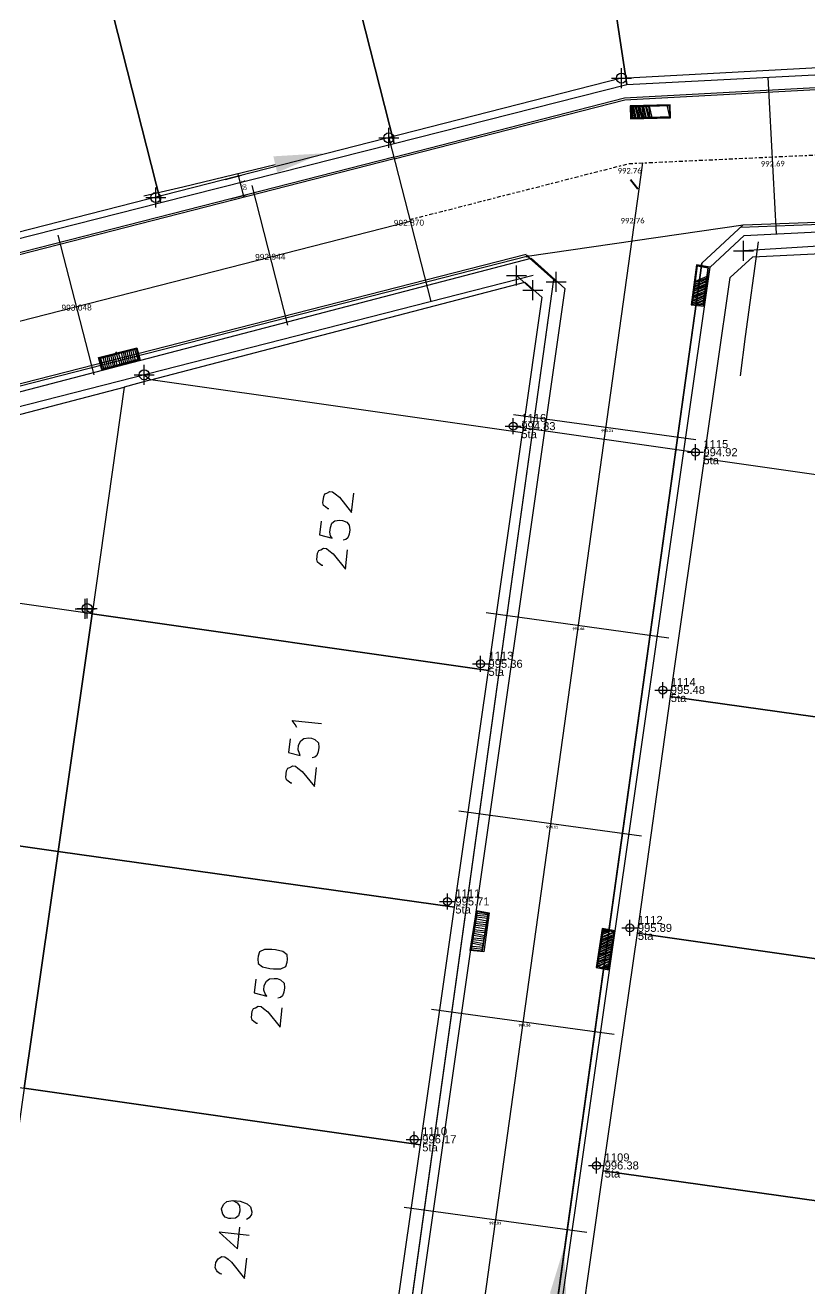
# Model space of a CAD drawing. Header units: metres. Extents: x -977055 to 805873, y -1033982 to 242021.
# Drawn here: x 994.5 to 1033.6, y 1092.5 to 1155.6 of the extents above; entities that cross this region are included whole.
import ezdxf

# ---------------------------------------------------------------- set-up
doc = ezdxf.new("R2010")
doc.units = ezdxf.units.M
doc.header["$PDMODE"] = 32
doc.header["$PDSIZE"] = 1.5
doc.linetypes.add('CENTRO1', pattern=[0.44, 0.2, -0.08, 0.08, -0.08])
for name, color, linetype in [('12-CONDICIONES EXISTENTES', 2, 'Continuous'), ('5ta avenida', 10, 'Continuous'), ('C-ROAD-PROF-TEXT', 11, 'Continuous'), ('LOTE 243', 6, 'Continuous'), ('PUNTOS V', 4, 'Continuous'), ('V-NODE', 1, 'Continuous'), ('V-SITE-VEGE', 80, 'Continuous')]:
    doc.layers.add(name, color=color, linetype=linetype)
for name, color, linetype, true_color in [('PDF2_area escolar', 7, 'Continuous', 0x989898), ('PDF_Geometry', 7, 'Continuous', 0x797979), ('PDF_Solid Fills', 7, 'Continuous', 0x797979)]:
    doc.layers.add(name, color=color, linetype=linetype, true_color=true_color)
doc.styles.add('CITY2', font='stylu.ttf', dxfattribs={"height": 0.2})
doc.styles.get("Standard").update_dxf_attribs({"font": 'arial.ttf'})
doc.dimstyles.new('COTAS2', dxfattribs={"dimtxt": 0.02, "dimasz": 0.1, "dimexe": 0.15, "dimexo": 0.08, "dimgap": 0.05, "dimtad": 1, "dimzin": 0, "dimdsep": 46, "dimtxsty": 'CITY2', "dimblk": 'ARCHTICK', "dimcen": 1, "dimdle": 0.1, "dimclrd": 1, "dimclre": 1, "dimclrt": 2, "dimadec": 0, "dimazin": 0, "dimtfac": 1, "dimtofl": 0, "dimtmove": 0, "dimatfit": 3, "dimldrblk": 'ARCHTICK', "dimfxl": 0.18, "dimtolj": 1, "dimtzin": 0, "dimarcsym": 0})

# ---------------------------------------------------------------- blocks, each defined once
blk = doc.blocks.new('base')
at = {"layer": 'PDF_Geometry', "lineweight": 25, "extrusion": (-0.000787417, 0.063364, 0.99799), "elevation": 0.026}
for points in [[(-314.355, -197.288), (-299.601, -195.681), (-292.744, -194.188), (-282.663, -192.111), (-274.476, -190.361), (-258.037, -185.154), (-248.029, -180.61), (-240.539, -177.71), (-228.643, -174.042), (-222.733, -172.714), (-217.384, -171.04), (-209.935, -169.248), (-202.16, -164.759), (-196.196, -160.284), (-195.073, -159.817), (-178.095, -157.457), (-154.298, -156.614), (-136.667, -154.611), (-124.436, -153.164), (-118.066, -151.474), (-100.79, -146.646), (-80.955, -140.967), (-73.385, -139.328), (-61.694, -135.822), (-40.504, -131.604), (-37.727, -130.872), (-17.661, -129.441), (1.311, -127.461), (21.092, -124.929), (41.006, -122.83), (47.376, -123.458), (63.592, -123.186), (81.402, -124.312), (85.639, -96.072), (88.705, -66.393), (92.811, -40.781), (97.16, -22.386), (100.596, -1.562), (102.483, 8.32), (109.691, 37.361), (117.528, 76.62), (126.217, 115.638), (131.513, 149.592), (134.682, 173.973), (136.916, 195.591), (139.956, 229.678), (141.558, 250.676), (142.614, 271.37), (143.252, 283.21), (147.066, 312.938), (152.58, 355.631), (153.554, 396.042), (150.869, 418.02), (151.777, 438.639), (150.959, 458.028), (151.777, 438.639), (150.869, 418.02), (153.554, 396.042), (152.58, 355.631), (147.066, 312.938), (143.252, 283.21), (142.614, 271.37), (141.558, 250.676), (139.956, 229.678), (136.916, 195.591), (134.682, 173.973), (131.513, 149.592), (126.217, 115.638), (117.528, 76.62), (109.691, 37.361), (102.483, 8.32), (100.596, -1.562), (97.16, -22.386), (92.811, -40.781), (88.705, -66.393), (85.639, -96.072), (81.402, -124.312), (63.592, -123.186), (47.376, -123.458), (41.006, -122.83), (21.092, -124.929), (1.311, -127.461), (-17.661, -129.441), (-37.727, -130.872), (-40.504, -131.604), (-61.694, -135.822), (-73.385, -139.328), (-80.955, -140.967), (-100.79, -146.646), (-118.066, -151.474), (-124.436, -153.164), (-136.667, -154.611), (-154.298, -156.614), (-178.095, -157.457), (-195.073, -159.817), (-196.196, -160.284), (-202.16, -164.759), (-209.935, -169.248), (-217.384, -171.04), (-222.733, -172.714), (-228.643, -174.042), (-240.539, -177.71), (-248.029, -180.61), (-258.037, -185.154), (-274.476, -190.361), (-282.663, -192.111), (-292.744, -194.188), (-299.601, -195.681), (-314.355, -197.288), (-312.178, -178.446), (-309.146, -157.898), (-306.876, -132.899), (-305.823, -118.002), (-298.643, -78.802), (-291.055, -45.077), (-282.252, -15.116), (-275.645, 10.473), (-270.319, 33.898), (-263.825, 63.164), (-258.15, 86.408), (-284.424, 123.888)], [(-145.589, -133.597), (-145.56, -133.74), (-143.653, -133.691), (-143.678, -133.132), (-145.585, -133.18), (-145.469, -133.751)], [(-143.77, -133.121), (-143.699, -133.686)], [(-143.861, -133.11), (-143.744, -133.68)], [(-143.912, -133.15), (-143.79, -133.675)], [(-144.004, -133.139), (-143.881, -133.664)], [(-144.049, -133.133), (-143.933, -133.704)], [(-144.095, -133.128), (-144.024, -133.693)], [(-144.187, -133.117), (-144.07, -133.687)], [(-144.238, -133.157), (-144.116, -133.682)], [(-144.283, -133.151), (-144.207, -133.671)], [(-144.375, -133.14), (-144.258, -133.711)], [(-144.421, -133.135), (-144.304, -133.705)], [(-144.518, -133.17), (-144.395, -133.694)], [(-144.563, -133.164), (-144.441, -133.689)], [(-144.609, -133.159), (-144.538, -133.724)], [(-144.7, -133.148), (-144.584, -133.718)], [(-143.724, -133.126), (-143.66, -133.366)], [(-125.848, -131.014), (-121.222, -129.948), (-119.271, -129.534)], [(-149.925, -126.861), (-149.215, -122.124), (-148.932, -120.164)], [(-147.135, -123.719), (-147.406, -125.588), (-146.863, -125.7), (-146.586, -123.785)], [(-119.506, -120.324), (-138.244, -124.976), (-139.081, -124.226), (-138.032, -117.443)], [(-146.726, -124.557), (-147.313, -124.811)], [(-146.737, -124.648), (-147.324, -124.902)], [(-146.742, -124.694), (-147.329, -124.948)], [(-146.753, -124.785), (-147.34, -125.039)], [(-146.764, -124.877), (-147.346, -125.085)], [(-146.77, -124.922), (-147.357, -125.176)], [(-146.603, -123.922), (-147.19, -124.176)], [(-146.609, -123.968), (-147.196, -124.222)], [(-146.62, -124.06), (-147.207, -124.313)], [(-146.631, -124.151), (-147.258, -124.354)], [(-146.636, -124.197), (-147.269, -124.445)], [(-146.647, -124.288), (-147.28, -124.536)], [(-146.653, -124.334), (-147.285, -124.582)], [(-146.664, -124.425), (-147.296, -124.674)], [(-146.675, -124.517), (-147.302, -124.719)], [(-146.592, -123.831), (-147.179, -124.085)], [(-146.632, -123.78), (-147.168, -123.993)], [(-146.769, -123.763), (-147.163, -123.948)], [(-146.906, -123.747), (-147.151, -123.856)], [(-146.998, -123.736), (-147.14, -123.765)], [(-118.936, -121.367), (-117.071, -120.896), (-116.949, -121.421), (-118.814, -121.891)], [(-117.168, -120.93), (-117, -121.461)], [(-117.259, -120.919), (-117.143, -121.49)], [(-117.356, -120.954), (-117.234, -121.479)], [(-117.453, -120.989), (-117.331, -121.514)], [(-117.55, -121.024), (-117.428, -121.548)], [(-117.647, -121.058), (-117.525, -121.583)], [(-117.738, -121.047), (-117.622, -121.618)], [(-117.835, -121.082), (-117.713, -121.607)], [(-117.978, -121.111), (-117.81, -121.641)], [(-118.075, -121.146), (-117.907, -121.676)], [(-118.172, -121.18), (-118.05, -121.705)], [(-118.263, -121.169), (-118.147, -121.74)], [(-118.36, -121.204), (-118.238, -121.729)], [(-118.457, -121.239), (-118.335, -121.764)], [(-118.554, -121.274), (-118.432, -121.798)], [(-118.651, -121.308), (-118.529, -121.833)], [(-118.742, -121.297), (-118.626, -121.868)], [(-118.885, -121.326), (-118.717, -121.857)], [(-96.629, -111.72), (-96.968, -113.765), (-98.088, -114.975), (-118.166, -119.976)], [(-128.312, -113.745), (-128.267, -113.751), (-128.141, -113.858), (-128.055, -113.915), (-128.025, -114.058), (-128.064, -114.378), (-128.126, -114.509), (-128.223, -114.544), (-128.371, -114.619), (-128.508, -114.602), (-128.634, -114.495), (-128.847, -114.33), (-129.45, -113.562), (-129.565, -114.522)], [(-127.915, -113.144), (-127.833, -112.458), (-128.462, -112.29), (-128.381, -112.392), (-128.357, -112.58), (-128.385, -112.809), (-128.458, -113.032), (-128.612, -113.152), (-128.846, -113.171), (-128.983, -113.154), (-129.206, -113.081), (-129.327, -112.927), (-129.345, -112.693), (-129.317, -112.465), (-129.25, -112.287), (-129.147, -112.207), (-129.005, -112.178)], [(-127.971, -110.911), (-127.925, -110.917), (-127.799, -111.025), (-127.713, -111.081), (-127.684, -111.224), (-127.723, -111.544), (-127.785, -111.676), (-127.882, -111.71), (-128.03, -111.785), (-128.167, -111.769), (-128.293, -111.661), (-128.505, -111.496), (-129.108, -110.728), (-129.224, -111.688)], [(-126.579, -102.825), (-126.504, -102.973), (-126.344, -103.178), (-127.806, -103.002)], [(-126.234, -102.264), (-126.151, -101.578), (-126.734, -101.415), (-126.699, -101.512), (-126.63, -101.706), (-126.658, -101.934), (-126.776, -102.152), (-126.93, -102.272), (-127.164, -102.291), (-127.301, -102.274), (-127.479, -102.206), (-127.645, -102.047), (-127.663, -101.813), (-127.636, -101.585), (-127.568, -101.407), (-127.465, -101.327), (-127.323, -101.298)], [(-126.289, -100.031), (-126.243, -100.037), (-126.117, -100.145), (-126.031, -100.201), (-126.002, -100.344), (-126.041, -100.664), (-126.103, -100.796), (-126.2, -100.83), (-126.348, -100.905), (-126.485, -100.889), (-126.611, -100.781), (-126.823, -100.616), (-127.426, -99.848), (-127.542, -100.808)], [(-135.149, -91.591), (-135.472, -93.499), (-136.015, -93.388), (-135.698, -91.525)], [(-135.45, -93.317), (-135.998, -93.25)], [(-135.461, -93.408), (-136.009, -93.342)], [(-135.333, -92.728), (-135.876, -92.616)], [(-135.344, -92.819), (-135.892, -92.753)], [(-135.355, -92.911), (-135.903, -92.845)], [(-135.366, -93.002), (-135.96, -92.931)], [(-135.428, -93.134), (-135.971, -93.022)], [(-135.439, -93.225), (-135.987, -93.159)], [(-135.245, -91.997), (-135.787, -91.885)], [(-135.256, -92.088), (-135.804, -92.022)], [(-135.267, -92.179), (-135.815, -92.113)], [(-135.283, -92.317), (-135.826, -92.205)], [(-135.294, -92.408), (-135.837, -92.296)], [(-135.305, -92.499), (-135.854, -92.433)], [(-135.316, -92.591), (-135.865, -92.525)], [(-141.978, -90.536), (-142.295, -92.399), (-141.752, -92.511), (-141.435, -90.648), (-142.022, -90.902)], [(-141.602, -91.648), (-142.189, -91.902)], [(-141.613, -91.739), (-142.2, -91.993)], [(-141.618, -91.785), (-142.205, -92.039)], [(-141.629, -91.877), (-142.216, -92.13)], [(-141.64, -91.968), (-142.222, -92.176)], [(-141.646, -92.014), (-142.279, -92.262)], [(-141.657, -92.105), (-142.29, -92.353)], [(-141.662, -92.151), (-142.295, -92.399)], [(-141.673, -92.242), (-142.163, -92.461)], [(-141.684, -92.334), (-142.072, -92.472)], [(-141.69, -92.379), (-141.935, -92.489)], [(-141.747, -92.465), (-141.798, -92.505)], [(-135.16, -91.682), (-135.754, -91.611)], [(-135.217, -91.768), (-135.765, -91.702)], [(-135.233, -91.905), (-135.776, -91.793)], [(-141.479, -91.014), (-142.112, -91.262)], [(-141.53, -91.054), (-142.117, -91.308)], [(-141.541, -91.145), (-142.128, -91.399)], [(-141.552, -91.237), (-142.134, -91.445)], [(-141.558, -91.282), (-142.145, -91.536)], [(-141.569, -91.374), (-142.156, -91.628)], [(-141.574, -91.419), (-142.161, -91.673)], [(-141.585, -91.511), (-142.172, -91.765)], [(-141.596, -91.602), (-142.178, -91.81)], [(-141.44, -90.694), (-142.073, -90.942)], [(-141.451, -90.785), (-142.084, -91.033)], [(-141.462, -90.876), (-142.09, -91.079)], [(-141.468, -90.922), (-142.101, -91.171)], [(-141.566, -90.586), (-142.011, -90.81)], [(-141.658, -90.575), (-142, -90.719)], [(-141.795, -90.558), (-141.994, -90.673)], [(-124.368, -90.246), (-124.286, -89.561), (-124.915, -89.392), (-124.834, -89.495), (-124.765, -89.689), (-124.792, -89.917), (-124.911, -90.135), (-125.065, -90.255), (-125.299, -90.273), (-125.436, -90.257), (-125.613, -90.189), (-125.78, -90.03), (-125.798, -89.796), (-125.77, -89.567), (-125.703, -89.39), (-125.6, -89.31), (-125.458, -89.281)], [(-141.932, -90.542), (-141.983, -90.582)], [(-124.424, -88.014), (-124.378, -88.019), (-124.252, -88.127), (-124.166, -88.184), (-124.137, -88.327), (-124.176, -88.647), (-124.238, -88.778), (-124.335, -88.813), (-124.483, -88.888), (-124.62, -88.871), (-124.746, -88.763), (-124.958, -88.599), (-125.561, -87.831), (-125.677, -88.79)], [(-123.081, -79.18), (-123.299, -79.061), (-123.42, -78.907), (-123.438, -78.673), (-123.432, -78.627), (-123.359, -78.404), (-123.205, -78.284), (-122.971, -78.266), (-122.88, -78.277), (-122.703, -78.344), (-122.582, -78.498), (-122.518, -78.738), (-122.524, -78.783), (-122.643, -79.001), (-122.796, -79.121), (-123.081, -79.18), (-123.447, -79.136), (-123.802, -79), (-123.968, -78.841), (-124.032, -78.601), (-124.015, -78.464), (-123.902, -78.293), (-123.754, -78.218)], [(-123.889, -77.413), (-122.38, -77.595), (-123.298, -76.742), (-123.43, -77.839)], [(-122.498, -75.494), (-122.407, -75.505), (-122.281, -75.613), (-122.241, -75.664), (-122.166, -75.812), (-122.199, -76.086), (-122.312, -76.258), (-122.363, -76.298), (-122.511, -76.373), (-122.649, -76.357), (-122.82, -76.243), (-122.987, -76.084), (-123.63, -75.265), (-123.751, -76.27)]]:
    blk.add_lwpolyline(points, dxfattribs=at)
for points in [[(-140.734, -154.492), (-143.465, -134.827), (-155.438, -135.285), (-154.643, -156.016), (-154.363, -156.004)], [(-126.808, -152.832), (-131.811, -132.011), (-143.465, -134.827), (-140.734, -154.492), (-136.733, -154.001)], [(-115.108, -150.021), (-120.112, -129.201), (-131.811, -132.011), (-126.808, -152.832), (-124.548, -152.547), (-118.228, -150.897)], [(-103.542, -146.778), (-108.458, -126.385), (-120.112, -129.201), (-115.108, -150.021)], [(-145.611, -133.78), (-143.613, -133.742), (-143.627, -133.091), (-145.626, -133.129)], [(-143.678, -133.132), (-143.653, -133.691), (-145.56, -133.74), (-145.585, -133.18)], [(-158.259, -127.526), (-188.122, -122.908), (-189.472, -121.03), (-173.08, -15.378), (-171.202, -14.027), (-132.739, -20.006), (-131.388, -21.885), (-147.503, -125.622), (-149.221, -127.178)], [(-138.576, -126.188), (-140.244, -124.642), (-124.468, -22.95), (-122.584, -21.554), (-84.121, -27.533), (-82.771, -29.411), (-95.915, -114.263), (-97.512, -115.972)], [(-168.692, -124.832), (-166.889, -112.946), (-147.089, -116.027), (-148.505, -125.084), (-149.648, -126.106), (-158.172, -126.424)], [(-147.175, -123.668), (-147.503, -125.622), (-146.823, -125.751), (-146.535, -123.745)], [(-146.863, -125.7), (-147.406, -125.588), (-147.135, -123.719), (-146.586, -123.785)], [(-118.976, -121.315), (-117.066, -120.85), (-116.909, -121.472), (-118.819, -121.937)], [(-116.949, -121.421), (-117.071, -120.896), (-118.936, -121.367), (-118.814, -121.891)], [(-136.183, -105.563), (-138.032, -117.443), (-119.506, -120.324), (-118.166, -119.976), (-116.429, -108.638)], [(-165.046, -101.112), (-166.889, -112.946), (-147.089, -116.027), (-145.241, -104.147)], [(-114.58, -96.758), (-116.429, -108.638), (-96.629, -111.72), (-94.826, -99.834)], [(-134.34, -93.728), (-136.183, -105.563), (-116.429, -108.638), (-114.58, -96.758)], [(-163.198, -89.232), (-165.046, -101.112), (-145.241, -104.147), (-143.443, -92.307)], [(-112.737, -84.924), (-114.58, -96.758), (-94.826, -99.834), (-92.983, -88)], [(-132.492, -81.848), (-134.34, -93.728), (-114.58, -96.758), (-112.737, -84.924)], [(-135.098, -91.551), (-135.432, -93.551), (-136.066, -93.428), (-135.784, -91.468)], [(-136.015, -93.388), (-135.472, -93.499), (-135.149, -91.591), (-135.698, -91.525)], [(-142.018, -90.485), (-142.346, -92.439), (-141.712, -92.562), (-141.384, -90.608)], [(-141.752, -92.511), (-142.295, -92.399), (-141.978, -90.536), (-141.435, -90.648)], [(-161.355, -77.397), (-163.198, -89.232), (-143.443, -92.307), (-141.595, -80.427)], [(-124.489, -91.252), (-124.508, -91.018), (-124.72, -90.853), (-125.08, -90.764), (-125.263, -90.742), (-125.634, -90.743), (-125.879, -90.853), (-125.952, -91.076), (-125.969, -91.213), (-125.95, -91.447), (-125.738, -91.612), (-125.378, -91.701), (-125.195, -91.723), (-124.824, -91.722), (-124.579, -91.612), (-124.506, -91.389)], [(-130.648, -70.014), (-132.492, -81.848), (-112.737, -84.924), (-110.889, -73.044)], [(-159.506, -65.517), (-161.355, -77.397), (-141.595, -80.427), (-139.751, -68.593)]]:
    blk.add_lwpolyline(points, close=True, dxfattribs=at)
at = {"layer": 'PDF_Geometry', "color": 11, "lineweight": 40, "true_color": 0xff7f7f, "extrusion": (-0.000787417, 0.063364, 0.99799), "elevation": 0.026}
blk.add_lwpolyline([(-143.945, -129.575), (-143.584, -130.036)], dxfattribs=at)
at = {"layer": 'PDF_Geometry', "color": 2, "lineweight": 40, "extrusion": (-0.000787417, 0.063364, 0.99799), "elevation": 0.026}
blk.add_lwpolyline([(-117.816, -121.687), (-117.775, -121.738)], dxfattribs=at)
blk = doc.blocks.new('*U3056')
at = {"color": 0, "linetype": 'ByBlock', "lineweight": -2, "transparency": 16777216}
for p, q in [((-1, 0), (1, 0)), ((0, -1), (0, 1))]:
    blk.add_line(p, q, dxfattribs=at)
blk.add_circle((0, 0), 0.5, dxfattribs=at)
blk = doc.blocks.new('*U3218', base_point=(1000.41, 1138.149, 994.787))
at = {"layer": 'V-NODE', "color": 90, "lineweight": -2, "xscale": 0.5, "yscale": 0.5, "zscale": 0.5}
blk.add_blockref('*U3056', (1000.41, 1138.149, 994.787), dxfattribs=at)
blk = doc.blocks.new('*U3224', base_point=(1000.982, 1147.006, 994.42))
at = {"layer": 'V-NODE', "color": 90, "lineweight": -2, "xscale": 0.5, "yscale": 0.5, "zscale": 0.5}
blk.add_blockref('*U3056', (1000.982, 1147.006, 994.42), dxfattribs=at)
blk = doc.blocks.new('*U3227', base_point=(1012.624, 1149.989, 994.299))
at = {"layer": 'V-NODE', "color": 90, "lineweight": -2, "xscale": 0.5, "yscale": 0.5, "zscale": 0.5}
blk.add_blockref('*U3056', (1012.624, 1149.989, 994.299), dxfattribs=at)
blk = doc.blocks.new('*U3230', base_point=(1024.247, 1152.978, 994.107))
at = {"layer": 'V-NODE', "color": 90, "lineweight": -2, "xscale": 0.5, "yscale": 0.5, "zscale": 0.5}
blk.add_blockref('*U3056', (1024.247, 1152.978, 994.107), dxfattribs=at)
blk = doc.blocks.new('*U3257', base_point=(997.557, 1126.459, 995.094))
at = {"layer": 'V-NODE', "color": 90, "lineweight": -2, "xscale": 0.5, "yscale": 0.5, "zscale": 0.5}
blk.add_blockref('*U3056', (997.557, 1126.459, 995.094), dxfattribs=at)
blk = doc.blocks.new('*U3607')
at = {"color": 0, "linetype": 'ByBlock', "lineweight": -2, "transparency": 16777216}
for p, q in [((-1, 0), (1, 0)), ((0, -1), (0, 1))]:
    blk.add_line(p, q, dxfattribs=at)
blk = doc.blocks.new('*U3610', base_point=(997.456, 1126.446, 994.894))
at = {"layer": 'V-NODE', "lineweight": -2, "xscale": 0.5, "yscale": 0.5, "zscale": 0.5}
blk.add_blockref('*U3607', (997.456, 1126.446, 994.894), dxfattribs=at)
blk = doc.blocks.new('*U3818')
at = {"color": 0, "linetype": 'ByBlock', "lineweight": -2, "transparency": 16777216}
for p, q in [((-1, 0), (1, 0)), ((0, -1), (0, 1))]:
    blk.add_line(p, q, dxfattribs=at)
blk = doc.blocks.new('*U3884', base_point=(1019.826, 1142.379, 994.667))
at = {"layer": 'V-NODE', "color": 4, "lineweight": -2, "xscale": 0.5, "yscale": 0.5, "zscale": 0.5}
blk.add_blockref('*U3818', (1019.826, 1142.379, 994.667), dxfattribs=at)
blk = doc.blocks.new('*U3887', base_point=(1020.988, 1142.8, 994.683))
at = {"layer": 'V-NODE', "color": 4, "lineweight": -2, "xscale": 0.5, "yscale": 0.5, "zscale": 0.5}
blk.add_blockref('*U3818', (1020.988, 1142.8, 994.683), dxfattribs=at)
blk = doc.blocks.new('*U3890', base_point=(1019.003, 1143.104, 994.647))
at = {"layer": 'V-NODE', "color": 4, "lineweight": -2, "xscale": 0.5, "yscale": 0.5, "zscale": 0.5}
blk.add_blockref('*U3818', (1019.003, 1143.104, 994.647), dxfattribs=at)
blk = doc.blocks.new('*U3893', base_point=(1030.346, 1144.345, 994.543))
at = {"layer": 'V-NODE', "color": 4, "lineweight": -2, "xscale": 0.5, "yscale": 0.5, "zscale": 0.5}
blk.add_blockref('*U3818', (1030.346, 1144.345, 994.543), dxfattribs=at)
blk = doc.blocks.new('_ArchTick')
at = {"color": 0, "linetype": 'ByBlock', "const_width": 0.15}
blk.add_lwpolyline([(-0.5, -0.5), (0.5, 0.5)], dxfattribs=at)
blk = doc.blocks.new('*D4936')
at = {"color": 1, "lineweight": -2, "transparency": 16777216}
blk.add_line((1005.091, 1148.178), (1005.389, 1147.016), dxfattribs=at)
at = {"color": 1, "linetype": 'Continuous', "lineweight": -2, "transparency": 16777216}
for p, q in [((1004.466, 1147.915), (1005.261, 1148.118)), ((1004.714, 1146.946), (1005.509, 1147.15))]:
    blk.add_line(p, q, dxfattribs=at)
at = {"layer": 'Defpoints', "color": 0, "transparency": 16777216}
for p in [(1004.388, 1147.895, 994.107), (1004.636, 1146.926, 994.107), (1005.364, 1147.112)]:
    blk.add_point(p, dxfattribs=at)
at = {"color": 1, "lineweight": -2, "transparency": 16777216, "xscale": 0.1, "yscale": 0.1, "zscale": 0.1}
for p, rotation in [((1005.116, 1148.081), 104.3572041720059), ((1005.364, 1147.112), 284.3572041720059)]:
    blk.add_blockref('_ArchTick', p, dxfattribs=dict(at, rotation=rotation))
at = {"color": 2, "transparency": 16777216, "insert": (1005.389, 1147.635), "char_height": 0.2, "attachment_point": 5, "rotation": 284.3572, "style": 'CITY2'}
blk.add_mtext('\\A1;1.00', dxfattribs=at)

msp = doc.modelspace()

# ---------------------------------------------------------------- linework, layer by layer
at = {"color": 6, "elevation": 994.107}
msp.add_lwpolyline([(1019.53599, 1144.07167), (1030.3175, 1145.63878), (1028.25455, 1143.7276), (1013.82071, 1039.91108), (1015.21959, 1038.05611), (1004.82695, 1039.50818), (1006.69073, 1040.91278), (1020.87063, 1142.90279), (1019.53599, 1144.07167)], dxfattribs=at)
at = {"elevation": 1993.96, "flags": 128}
msp.add_lwpolyline([(1018.843, 1135.58), (1027.938, 1134.276)], dxfattribs=at)
at = {"layer": '12-CONDICIONES EXISTENTES', "color": 1}
for points, elevation in [([(1009.9838, 1038.47846), (1010.3155, 1040.837), (1025.31673, 1148.7397)], 2001.659), ([(1030.3175, 1145.63878), (1028.25455, 1143.7276)], 991.00429), ([(1030.20492, 1145.53448), (1039.02991, 1145.86599)], 994.43398), ([(1030.3175, 1145.63878), (1039.02616, 1145.96592)], 994.43398), ([(1038.91834, 1144.87037), (1030.346, 1144.345)], 994.63172), ([(1001.65424, 952.31996), (1011.39039, 1022.63033), (1013.88081, 1040.33846), (1028.25455, 1143.7276)], 2001.659), ([(994.52229, 953.30755), (1004.25949, 1023.62549), (1006.75019, 1041.33554), (1020.87063, 1142.90279)], 2001.659), ([(1018.84966, 1136.16588), (1027.96666, 1134.91188)], 994.107), ([(1017.48703, 1126.25915), (1026.60403, 1125.00515)], 994.107), ([(1016.12441, 1116.35242), (1025.24141, 1115.09842)], 994.107), ([(1014.76179, 1106.44569), (1023.87879, 1105.19169)], 994.107), ([(1013.39916, 1096.53897), (1022.51616, 1095.28497)], 994.107)]:
    msp.add_lwpolyline(points, dxfattribs=dict(at, elevation=elevation))
msp.add_circle((1019.53599, 1144.07167, 994.107), 0.05, dxfattribs=at)
at = {"layer": '5ta avenida', "color": 0, "linetype": 'ByBlock', "lineweight": -2, "transparency": 16777216}
for p, q in [((1018.443, 1135.58, 1993.869), (1019.243, 1135.58, 1993.869)), ((1018.843, 1135.18, 1993.869), (1018.843, 1135.98, 1993.869)), ((1027.538, 1134.276, 1993.96), (1028.338, 1134.276, 1993.96)), ((1027.938, 1133.876, 1993.96), (1027.938, 1134.676, 1993.96)), ((1016.803, 1123.699, 1994.394), (1017.603, 1123.699, 1994.394)), ((1017.203, 1123.299, 1994.394), (1017.203, 1124.099, 1994.394)), ((1025.908, 1122.391, 1994.513), (1026.708, 1122.391, 1994.513)), ((1026.308, 1121.991, 1994.513), (1026.308, 1122.791, 1994.513)), ((1015.549, 1111.42, 1994.752), (1015.549, 1112.22, 1994.752)), ((1015.149, 1111.82, 1994.752), (1015.949, 1111.82, 1994.752)), ((1024.663, 1110.099, 1994.925), (1024.663, 1110.899, 1994.925)), ((1024.263, 1110.499, 1994.925), (1025.063, 1110.499, 1994.925)), ((1013.893, 1099.531, 1995.212), (1013.893, 1100.331, 1995.212)), ((1013.493, 1099.931, 1995.212), (1014.293, 1099.931, 1995.212)), ((1023.004, 1098.223, 1995.421), (1023.004, 1099.023, 1995.421)), ((1022.604, 1098.623, 1995.421), (1023.404, 1098.623, 1995.421))]:
    msp.add_line(p, q, dxfattribs=at)
for centre in [(1018.843, 1135.58, 1993.869), (1027.938, 1134.276, 1993.96), (1017.203, 1123.699, 1994.394), (1026.308, 1122.391, 1994.513), (1015.549, 1111.82, 1994.752), (1024.663, 1110.499, 1994.925), (1013.893, 1099.931, 1995.212), (1023.004, 1098.623, 1995.421)]:
    msp.add_circle(centre, 0.2, dxfattribs=at)
at = {"layer": 'LOTE 243', "color": 2, "elevation": 994.107}
for points in [[(1012.86861, 1149.03335), (976.65282, 1139.76354)], [(1012.89341, 1148.93647), (976.68259, 1139.66794)], [(1013.69434, 1145.80735), (973.92391, 1135.62769)], [(1019.49015, 1144.16316), (978.52199, 1133.67694)], [(1019.58443, 1144.08407), (978.57588, 1133.58751)], [(1019.8324, 1143.1153), (979.11481, 1132.69321)]]:
    msp.add_lwpolyline(points, dxfattribs=at)
at = {"layer": 'PDF_Solid Fills', "transparency": 33554559, "extrusion": (-0.000787417, 0.063364, 0.99799)}
for points in [[(-1021.0576, -1071.40149, 1060.76006), (-1023.52966, -1071.52099, 1060.76006), (-1021.23823, -1070.59142, 1060.76006)], [(-1034.16038, -1014.27049, 1060.76006), (-1034.90381, -1016.59221, 1060.76006), (-1034.97761, -1014.12566, 1060.76006)]]:
    msp.add_solid(points, dxfattribs=at)
at = {"layer": 'PUNTOS V', "color": 1}
for p, q in [((1000.41, 1138.149, 994.70569), (1000.74083, 1137.89562, 991.43859)), ((997.52483, 1126.38839, 995.10725), (997.80874, 1126.19606, 992.17911))]:
    msp.add_line(p, q, dxfattribs=at)
for points, elevation in [([(1024.247, 1152.978), (1076.07829, 1155.78597)], 994.107), ([(1012.86864, 1149.03324), (1024.40007, 1151.98483), (1076.13239, 1154.78744)], 994.299), ([(1012.89344, 1148.93635), (1024.41537, 1151.88551), (1076.13779, 1154.68758)], 994.299), ([(1024.247, 1152.978), (965.945, 1138.055)], 994.107), ([(1031.98986, 1145.1866), (1031.56533, 1153.02284)], 994.434), ([(1012.624, 1149.989), (1014.71844, 1141.80633)], 994.299), ([(1005.78473, 1147.60208), (1007.57009, 1140.62695)], 994.107), ([(996.09705, 1145.12242), (997.8824, 1138.14728)], 994.107), ([(1019.49838, 1144.10461), (1020.988, 1142.8)], 994.107), ([(1019.003, 1143.104), (1019.826, 1142.379)], 994.107)]:
    msp.add_lwpolyline(points, dxfattribs=dict(at, elevation=elevation))
at = {"layer": 'PUNTOS V', "color": 2, "linetype": 'CENTRO1', "elevation": 994.299}
msp.add_lwpolyline([(1013.66954, 1145.90422), (1024.62022, 1148.70768), (1038.84404, 1149.36168), (1077.46309, 1147.83932)], dxfattribs=at)

# ---------------------------------------------------------------- block references
at = {"layer": 'PDF2_area escolar'}
msp.add_blockref('base', (882.736, 1016.336, 999.038), dxfattribs=at)
at = {"layer": 'V-NODE'}
for name, p in [('*U3230', (1024.247, 1152.978, 994.107)), ('*U3227', (1012.624, 1149.989, 994.299)), ('*U3224', (1000.982, 1147.006, 994.42)), ('*U3218', (1000.41, 1138.149, 994.787)), ('*U3610', (997.456, 1126.446, -3.196)), ('*U3257', (997.557, 1126.459, 995.094))]:
    msp.add_blockref(name, p, dxfattribs=at)
at = {"layer": 'V-SITE-VEGE'}
for name, p in [('*U3893', (1030.346, 1144.345, 994.542)), ('*U3890', (1019.003, 1143.104, 994.646)), ('*U3887', (1020.988, 1142.8, 994.682)), ('*U3884', (1019.826, 1142.379, 994.666))]:
    msp.add_blockref(name, p, dxfattribs=at)

# ---------------------------------------------------------------- texts
at = {"layer": '5ta avenida', "linetype": 'ByBlock', "char_height": 0.4}
for s, insert, attachment_point in [('{\\C2;1116}', (1019.243, 1135.78, 1993.869), 7), ('{\\C2;994.83}', (1019.243, 1135.58, 1993.869), 4), ('{\\C2;5ta}', (1019.243, 1135.38, 1993.869), 1), ('{\\C2;994.92}', (1028.338, 1134.276, 1993.96), 4), ('{\\C2;1115}', (1028.338, 1134.476, 1993.96), 7), ('{\\C2;5ta}', (1028.338, 1134.076, 1993.96), 1), ('{\\C2;1113}', (1017.603, 1123.899, 1994.394), 7), ('{\\C2;995.36}', (1017.603, 1123.699, 1994.394), 4), ('{\\C2;5ta}', (1017.603, 1123.499, 1994.394), 1), ('{\\C2;1114}', (1026.708, 1122.591, 1994.513), 7), ('{\\C2;995.48}', (1026.708, 1122.391, 1994.513), 4), ('{\\C2;5ta}', (1026.708, 1122.191, 1994.513), 1), ('{\\C2;1111}', (1015.949, 1112.02, 1994.752), 7), ('{\\C2;5ta}', (1015.949, 1111.62, 1994.752), 1), ('{\\C2;995.71}', (1015.949, 1111.82, 1994.752), 4), ('{\\C2;1112}', (1025.063, 1110.699, 1994.925), 7), ('{\\C2;5ta}', (1025.063, 1110.299, 1994.925), 1), ('{\\C2;995.89}', (1025.063, 1110.499, 1994.925), 4), ('{\\C2;1110}', (1014.293, 1100.131, 1995.212), 7), ('{\\C2;5ta}', (1014.293, 1099.731, 1995.212), 1), ('{\\C2;996.17}', (1014.293, 1099.931, 1995.212), 4), ('{\\C2;1109}', (1023.404, 1098.823, 1995.421), 7), ('{\\C2;5ta}', (1023.404, 1098.423, 1995.421), 1), ('{\\C2;996.38}', (1023.404, 1098.623, 1995.421), 4)]:
    msp.add_mtext(s, dxfattribs=dict(at, insert=insert, attachment_point=attachment_point))
at = {"layer": 'C-ROAD-PROF-TEXT', "color": 11, "linetype": 'Continuous', "lineweight": -3, "attachment_point": 8, "rotation": 0.5711077}
for s, insert, char_height in [('{\\fCalibri|b0|i0|c0|p34;\\H0.91667x;\\C256;992.69}', (1031.80723, 1148.55767, 994.434), 0.3), ('{\\fCalibri|b0|i0|c0|p34;\\H0.91667x;\\C256;992.76}', (1024.6575, 1148.20645, 994.299), 0.3), ('{\\C2;992.870}', (1013.63182, 1145.59248), 0.3), ('{\\fCalibri|b0|i0|c0|p34;\\H0.91667x;\\C256;992.76}', (1024.80237, 1145.71171, 990.82314), 0.3), ('{\\C2;992.944}', (1006.70461, 1143.89065, 994.107), 0.3), ('{\\C2;993.048}', (997.0316, 1141.35366, 994.107), 0.3), ('{\\fCalibri|b1|i0|c0|p34;\\H0.91667x;\\C256;993.21}', (1023.53321, 1135.27986, 986.202), 0.15), ('{\\fCalibri|b1|i0|c0|p34;\\H0.91667x;\\C256;993.66}', (1022.09864, 1125.38303, 986.202), 0.15), ('{\\fCalibri|b1|i0|c0|p34;\\H0.91667x;\\C256;994.11}', (1020.77918, 1115.47037, 986.202), 0.15), ('{\\fCalibri|b1|i0|c0|p34;\\H0.91667x;\\C256;994.56}', (1019.40217, 1105.56562, 986.202), 0.15), ('{\\fCalibri|b1|i0|c0|p34;\\H0.91667x;\\C256;995.01}', (1017.9389, 1095.67273, 986.202), 0.15)]:
    msp.add_mtext(s, dxfattribs=dict(at, insert=insert, char_height=char_height))

# ---------------------------------------------------------------- dimensions: what is measured, and where the dimension line sits
at = {"color": 1}
dim = msp.add_aligned_dim(p1=(1004.38827, 1147.89495, 994.107), p2=(1004.63623, 1146.92618, 994.107), distance=0.75116, dimstyle='COTAS2', dxfattribs=at)
dim.commit()
dim.dimension.update_dxf_attribs({"geometry": '*D4936', "text_midpoint": (1005.38874, 1147.63491)})

doc.saveas('drawing.dxf')
